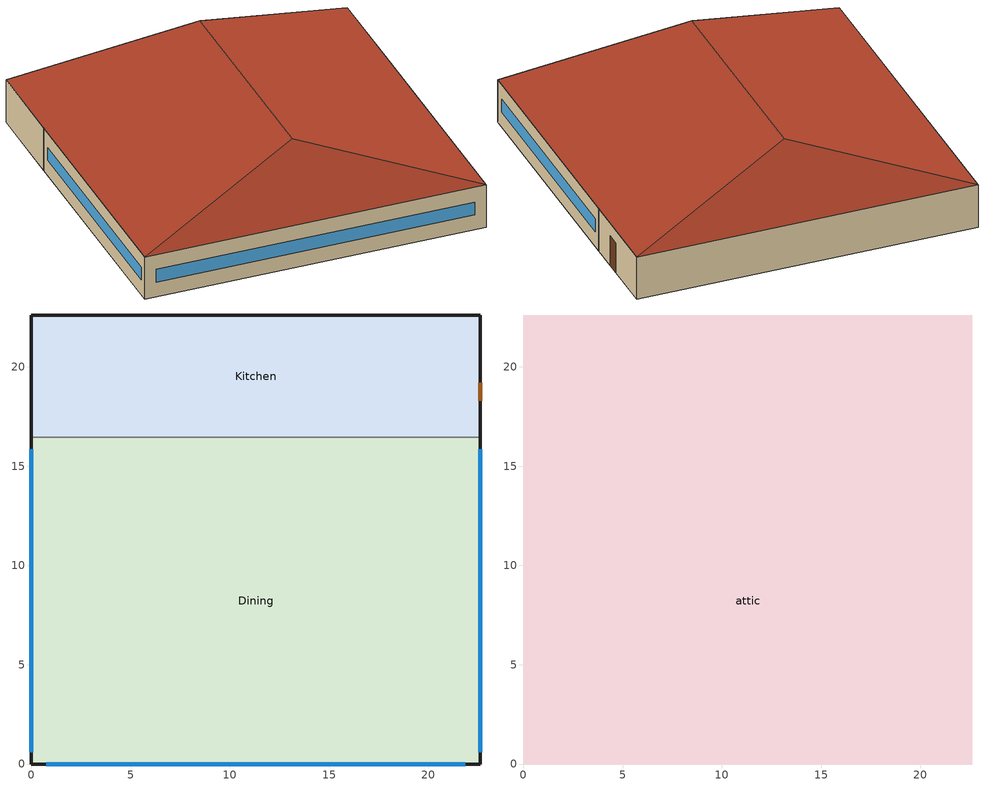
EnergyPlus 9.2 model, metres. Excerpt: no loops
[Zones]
Dining
 floor ground (ext_slab_6in): 22.61,16.44 22.61,0 0,0 0,16.44 z0
 wall outside (nonres_ext_wall): 0,16.44 0,0 22.61,0 22.61,16.44 z0:3.05
 wall to Kitchen (int_wall): 22.61,16.44 0,16.44 z0:3.05
 window (Window_U_0.43_SHGC_0.26): 22.61,0.6 22.61,15.84 / 0,15.84 0,0.6 z1.07:1.98
 window (Window_U_0.40_SHGC_0.38): 0.75,0 21.86,0 z1.07:1.98
Kitchen
 floor ground (ext_slab_6in): 22.61,22.61 22.61,16.44 0,16.44 0,22.61 z0
 wall outside (nonres_ext_wall): 22.61,16.44 22.61,22.61 0,22.61 0,16.44 z0:3.05
 door (Swinging Door_con): 22.61,18.29 22.61,19.21 z0:2.13
attic
 floor to Dining (nonres_roof_floor): 0,0 0,16.44 22.61,16.44 22.61,0 z3.05
 floor to Kitchen (nonres_roof_floor): 22.61,22.61 22.61,16.44 0,16.44 0,22.61 z3.05
 roof outside (AtticRoofDeck): 0,0,3.05 22.61,0,3.05 11.3,3.77,6.82; 22.61,22.61,3.05 0,22.61,3.05 11.3,18.84,6.82; 0,22.61,3.05 0,0,3.05 11.3,3.77,6.82 11.3,18.84,6.82; 22.61,0,3.05 22.61,22.61,3.05 11.3,18.84,6.82 11.3,3.77,6.82
[Building]
Full Service Restaurant: North Axis {deg}=0; Terrain=City; Loads Convergence Tolerance Value=0.04; Temperature Convergence Tolerance Value {deltaC}=0.2; Solar Distribution=FullInteriorAndExterior; Maximum Number of Warmup Days=25; Minimum Number of Warmup Days=6
[Site:Location]
Xian_Shaanxi_CHN Design_Conditions: Latitude {deg}=34.3; Longitude {deg}=108.93; Time Zone {hr}=8; Elevation {m}=397.5
[SizingPeriod:DesignDay] Day of Month=21; Dry-Bulb Temperature Range Modifier Type=DefaultMultipliers; Barometric Pressure {Pa}=96640; Wind Direction {deg}=70; Rain Indicator=No; Snow Indicator=No; Daylight Saving Time Indicator=No
Name | Month | Day Type | Maximum Dry-Bulb Temperature {C} | Daily Dry-Bulb Temperature Range {deltaC} | Humidity Condition Type | Wetbulb or DewPoint at Maximum Dry-Bulb {C} | Wind Speed {m/s} | Solar Model Indicator | Sky Clearness | ASHRAE Clear Sky Optical Depth for Beam Irradiance (taub) | ASHRAE Clear Sky Optical Depth for Diffuse Irradiance (taud) | Enthalpy at Maximum Dry-Bulb {J/kg}
Xian Ann Htg 99.6% Condns DB | 1 | WinterDesignDay | -6.3 | 0 | Wetbulb | -6.3 | 1.1 | ASHRAEClearSky | 0
Xian Ann Htg 99% Condns DB | 1 | WinterDesignDay | -4.8 | 0 | Wetbulb | -4.8 | 1.1 | ASHRAEClearSky | 0
Xian Ann Hum_n 99.6% Condns DP=>MCDB | 1 | WinterDesignDay | 1.6 | 0 | Dewpoint | -18.1 | 1.1 | ASHRAEClearSky | 0
Xian Ann Hum_n 99% Condns DP=>MCDB | 1 | WinterDesignDay | 1.7 | 0 | Dewpoint | -15.3 | 1.1 | ASHRAEClearSky | 0
Xian Ann Htg Wind 99.6% Condns WS=>MCDB | 1 | WinterDesignDay | 3 | 0 | Wetbulb | 3 | 7.3 | ASHRAEClearSky | 0
Xian Ann Htg Wind 99% Condns WS=>MCDB | 1 | WinterDesignDay | 1.8 | 0 | Wetbulb | 1.8 | 6.3 | ASHRAEClearSky | 0
Xian Ann Clg .4% Condns DB=>MWB | 7 | SummerDesignDay | 35.9 | 9.2 | Wetbulb | 23.3 | 2.9 | ASHRAETau |  | 0.807 | 1.369
Xian Ann Clg 1% Condns DB=>MWB | 7 | SummerDesignDay | 34.4 | 9.2 | Wetbulb | 23.1 | 2.9 | ASHRAETau |  | 0.807 | 1.369
Xian Ann Clg 2% Condns DB=>MWB | 7 | SummerDesignDay | 33 | 9.2 | Wetbulb | 22.9 | 2.9 | ASHRAETau |  | 0.807 | 1.369
Xian Ann Clg .4% Condns WB=>MDB | 7 | SummerDesignDay | 32 | 9.2 | Wetbulb | 26.4 | 2.9 | ASHRAETau |  | 0.807 | 1.369
Xian Ann Clg 1% Condns WB=>MDB | 7 | SummerDesignDay | 30.9 | 9.2 | Wetbulb | 25.5 | 2.9 | ASHRAETau |  | 0.807 | 1.369
Xian Ann Clg 2% Condns WB=>MDB | 7 | SummerDesignDay | 30 | 9.2 | Wetbulb | 24.8 | 2.9 | ASHRAETau |  | 0.807 | 1.369
Xian Ann Clg .4% Condns DP=>MDB | 7 | SummerDesignDay | 29.9 | 9.2 | Dewpoint | 25 | 2.9 | ASHRAETau |  | 0.807 | 1.369
Xian Ann Clg 1% Condns DP=>MDB | 7 | SummerDesignDay | 28.9 | 9.2 | Dewpoint | 24 | 2.9 | ASHRAETau |  | 0.807 | 1.369
Xian Ann Clg 2% Condns DP=>MDB | 7 | SummerDesignDay | 28.1 | 9.2 | Dewpoint | 23.2 | 2.9 | ASHRAETau |  | 0.807 | 1.369
Xian Ann Clg .4% Condns Enth=>MDB | 7 | SummerDesignDay | 32 | 9.2 | Enthalpy |  | 2.9 | ASHRAETau |  | 0.807 | 1.369 | 85500
Xian Ann Clg 1% Condns Enth=>MDB | 7 | SummerDesignDay | 31.1 | 9.2 | Enthalpy |  | 2.9 | ASHRAETau |  | 0.807 | 1.369 | 81500
Xian Ann Clg 2% Condns Enth=>MDB | 7 | SummerDesignDay | 30.1 | 9.2 | Enthalpy |  | 2.9 | ASHRAETau |  | 0.807 | 1.369 | 78200
[Site:GroundTemperature:BuildingSurface]
20.4, 20.34, 20.37, 20.39, 20.48, 22.82, 23.22, 23.33, 23.36, 21.04, 20.66, 20.49
[Site:WaterMainsTemperature]
Calculation Method=CORRELATION; Annual Average Outdoor Air Temperature {C}=9.95; Maximum Difference In Monthly Average Outdoor Air Temperatures {deltaC}=23.7
[Material]
Name | Roughness | Thickness {m} | Conductivity {W/m-K} | Density {kg/m3} | Specific Heat {J/kg-K} | Thermal Absorptance | Solar Absorptance | Visible Absorptance
Std Wood 6inch | MediumSmooth | 0.15 | 0.12 | 540 | 1210 | 0.9 | 0.7 | 0.7
F07 25mm stucco | Smooth | 0.0254 | 0.72 | 1856 | 840 | 0.9 | 0.7 | 0.7
F12 Asphalt shingles | VeryRough | 0.0032 | 0.04 | 1120 | 1260 | 0.9 | 0.7
G01 13mm gypsum board | Smooth | 0.0127 | 0.16 | 800 | 1090 | 0.9 | 0.7 | 0.5
G01 16mm gypsum board | MediumSmooth | 0.0159 | 0.16 | 800 | 1090
G02 16mm plywood | Smooth | 0.0159 | 0.12 | 544 | 1210
150mm Normalweight concrete floor | MediumRough | 0.1524 | 2.31 | 2322 | 832
[Material:NoMass] Thermal Absorptance=0.9; Solar Absorptance=0.7; Visible Absorptance=0.7
Name | Roughness | Thermal Resistance {m2-K/W}
Opaque Door panel_con | MediumRough | 0.475964
Nonres_Roof_Insulation | MediumSmooth | 8.09878
Nonres_Exterior_Wall_Insulation | MediumSmooth | 2.81843
[WindowMaterial:Glazing] Optical Data Type=SpectralAverage; Infrared Transmittance at Normal Incidence=0; Front Side Infrared Hemispherical Emissivity=0.84
Name | Thickness {m} | Solar Transmittance at Normal Incidence | Front Side Solar Reflectance at Normal Incidence | Back Side Solar Reflectance at Normal Incidence | Visible Transmittance at Normal Incidence | Front Side Visible Reflectance at Normal Incidence | Back Side Visible Reflectance at Normal Incidence | Back Side Infrared Hemispherical Emissivity | Conductivity {W/m-K}
REF B CLEAR HI 6MM | 0.006 | 0.24 | 0.16 | 0.32 | 0.3 | 0.16 | 0.29 | 0.6 | 0.9
CLEAR 6MM | 0.006 | 0.775 | 0.071 | 0.071 | 0.881 | 0.08 | 0.08 | 0.84 | 0.9
Glass_102_LayerAvg | 0.003048 | 0.833848 | 0.0747638 | 0.0748545 | 0.89926 | 0.082563 | 0.082564 | 0.84 | 1
Glass_8652_LayerAvg | 0.003059 | 0.343691 | 0.298987 | 0.462105 | 0.487937 | 0.209449 | 0.306829 | 0.39 | 0.962
[WindowMaterial:Gas] Gas Type=Air; Thickness {m}=0.0127
AIR 13MM; Gap_1_W_0_0127
[Construction]
Swinging Door_con: Opaque Door panel_con
InteriorFurnishings: Std Wood 6inch
AtticRoofDeck: F12 Asphalt shingles, G02 16mm plywood
int_wall: G01 13mm gypsum board, G01 13mm gypsum board
ext_slab_6in: 150mm Normalweight concrete floor
nonres_roof_floor: G01 16mm gypsum board, Nonres_Roof_Insulation
nonres_ext_wall: F07 25mm stucco, G01 16mm gypsum board, Nonres_Exterior_Wall_Insulation, G01 16mm gypsum board
Window_U_0.43_SHGC_0.26: REF B CLEAR HI 6MM, AIR 13MM, CLEAR 6MM
Window_U_0.40_SHGC_0.38: Glass_8652_LayerAvg, Gap_1_W_0_0127, Glass_102_LayerAvg
[Zone] Type=1; Multiplier=1; Floor Area {m2}=autocalculate
Name | Ceiling Height {m} | Volume {m3} | Part of Total Floor Area
Dining | 3.0488 | 1133.39 | Yes
Kitchen | 3.0488 | 425.0187 | Yes
attic | -9999 | 856.2589 | No
[InternalMass] Construction=InteriorFurnishings
Name | Zone or ZoneList | Surface Area {m2}
Dining_InternalMass_1 | Dining | 743.4961
Kitchen_InternalMass_1 | Kitchen | 278.8105
[People] Number of People Schedule=BLDG_OCC_SCH; Fraction Radiant=0.3; Sensible Heat Fraction=AUTOCALCULATE; Activity Level Schedule=ACTIVITY_SCH; Enable ASHRAE 55 Comfort Warnings=No; Mean Radiant Temperature Calculation Type=ZoneAveraged; Work Efficiency Schedule=WORK_EFF_SCH; Clothing Insulation Calculation Method=ClothingInsulationSchedule; Clothing Insulation Schedule=CLOTHING_SCH; Air Velocity Schedule=AIR_VELO_SCH; Thermal Comfort Model 1 Type=FANGER
Name | Zone or ZoneList | Number of People Calculation Method | Zone Floor Area per Person {m2/person} | Number of People
Dining People | Dining | Area/Person | 1.327
Kitchen People | Kitchen | People |  | 7.5279
[Lights] Design Level Calculation Method=Watts/Area; Return Air Fraction=0; Fraction Radiant=0.7; Fraction Visible=0.2; Fraction Replaceable=1; Return Air Fraction Calculated from Plenum Temperature=No
Name | Zone or ZoneList | Schedule | Watts per Zone Floor Area {W/m2}
Dining_Lights | Dining | BLDG_LIGHT_DINING_SCH | 7.64238
Kitchen_Lights | Kitchen | BLDG_LIGHT_KITCHEN_SCH | 11.4097
[ElectricEquipment] Design Level Calculation Method=EquipmentLevel
Name | Zone or ZoneList | Schedule | Design Level {W} | Fraction Latent | Fraction Radiant | Fraction Lost
Dining_MiscElec_Equip | Dining | BLDG_EQUIP_SCH | 24136.7 | 0.25 | 0.3 | 0
Kitchen_MiscElec_Equip | Kitchen | BLDG_EQUIP_SCH | 56318.9 | 0.25 | 0.3 | 0.2
Kitchen_Reach-in-Freezer | Kitchen | Always_on | 457.5 | 0 | 0.25 | 0
Kitchen_Reach-in-Refrigerator | Kitchen | Always_on | 570 | 0 | 0.25 | 0
[GasEquipment]
Kitchen_MiscGas_Equip: Zone or ZoneList=Kitchen; Schedule=Rest_GAS_EQUIP_SCH; Design Level Calculation Method=EquipmentLevel; Design Level {W}=90512.5; Fraction Latent=0.1; Fraction Radiant=0.2; Fraction Lost=0.7
[Daylighting:Controls]
Dining_DaylCtrl: Zone=Dining; Daylighting Method=SplitFlux; Lighting Control Type=Stepped; Minimum Input Power Fraction for Continuous or ContinuousOff Dimming Control=0.3; Minimum Light Output Fraction for Continuous or ContinuousOff Dimming Control=0.2; Number of Stepped Control Steps=3; Probability Lighting will be Reset When Needed in Manual Stepped Control=1; Glare Calculation Daylighting Reference Point=Dining_DaylRefPt1; Glare Calculation Azimuth Angle of View Direction Clockwise from Zone y-Axis {deg}=180; Maximum Allowable Discomfort Glare Index=22; Daylighting Reference Point 1=Dining_DaylRefPt1; Fraction of Zone Controlled by Reference Point 1=0.25; Illuminance Setpoint at Reference Point 1 {lux}=300; Daylighting Reference Point 2=Dining_DaylRefPt2; Fraction of Zone Controlled by Reference Point 2=0.25; Illuminance Setpoint at Reference Point 2 {lux}=300
[ZoneInfiltration:DesignFlowRate] Temperature Term Coefficient=0; Velocity Squared Term Coefficient=0
Name | Zone or ZoneList | Schedule | Design Flow Rate Calculation Method | Flow per Exterior Surface Area {m3/s-m2} | Constant Term Coefficient | Velocity Term Coefficient | Design Flow Rate {m3/s}
Dining_Infiltration | Dining | INFIL_SCH_PNNL | flow/exteriorarea | 0.00056896 | 0 | 0.224
Dining_Door_Infiltration | Dining | VESTIBULE_DOOR_INFIL_SCH | Flow/Zone |  | 1 | 0 | 0.389828
Kitchen_Infiltration | Kitchen | INFIL_SCH_PNNL | flow/exteriorarea | 0.00056896 | 0 | 0.224
attic_Infiltration | attic | ALWAYS_ON | Flow/Zone |  | 1 | 0 | 0.2378
[Exterior:Lights] Control Option=AstronomicalClock
Name | Schedule | Design Level {W}
Exterior_Lights_a | Exterior_lighting_schedule_a | 154.01
Exterior_Lights_b | Exterior_lighting_schedule_b_2016 | 1459.5
[EnergyManagementSystem:Sensor]
Name | Output:Variable or Output:Meter | Output:Variable or Output:Meter Index Key
OAT_F | Site Outdoor Air Drybulb Temperature
OAwb_F | Site Outdoor Air Wetbulb Temperature | *
PSZ1_1_OASch | Schedule Value | MinOA_MotorizedDamper_Sched
PSZ1_1_DAT_Rqd | System Node Setpoint Temperature | PSZ-AC_1:1 Supply Equipment Outlet Node
PSZ2_2_OASch | Schedule Value | MinOA_SDKitch_Sched
PSZ2_2_DAT_Rqd | System Node Setpoint Temperature | PSZ-AC_2:2 Supply Equipment Outlet Node
Dining_Occ_Sensor | People Occupant Count | Dining People
Kitchen_Occ_Sensor | People Occupant Count | Kitchen People
[EnergyManagementSystem:Actuator]
Name | Actuated Component Unique | Actuated Component Type | Actuated Component Control Type
PSZ1_1_Timestep_Econ_Eff | PSZ1_1_Timestep_Econ_Eff_SCH | Schedule:Constant | Schedule Value
PSZ2_2_Timestep_Econ_Eff | PSZ2_2_Timestep_Econ_Eff_SCH | Schedule:Constant | Schedule Value
Dining_Light_Actuator | Dining_lights | Lights | Electric Power Level
Kitchen_Light_Actuator | Kitchen_lights | Lights | Electric Power Level
[EnergyManagementSystem:ProgramCallingManager]
PSZ1_1_Set_Number_of_Stages_CallingManager: BeginNewEnvironment; PSZ1_1_Set_Number_of_Stages
PSZ1_1_ECO_Manager: InsideHVACSystemIterationLoop; PSZ1_1_Economizer_CTRL_Prog
PSZ1_1_Fan_Parameter_manager: BeginNewEnvironment; PSZ1_1_Set_Fan_Par
PSZ1_1_Fan_Main_Manager: BeginTimestepBeforePredictor; PSZ1_1_Fan_Control
PSZ2_2_Set_Number_of_Stages_CallingManager: BeginNewEnvironment; PSZ2_2_Set_Number_of_Stages
PSZ2_2_ECO_Manager: InsideHVACSystemIterationLoop; PSZ2_2_Economizer_CTRL_Prog
PSZ2_2_Fan_Parameter_manager: BeginNewEnvironment; PSZ2_2_Set_Fan_Par
PSZ2_2_Fan_Main_Manager: BeginTimestepBeforePredictor; PSZ2_2_Fan_Control
SET_Dining_Light_EMS_Program_Prog_Manager: BeginTimestepBeforePredictor; SET_Dining_Light_EMS_Program
SET_Kitchen_Light_EMS_Program_Prog_Manager: BeginTimestepBeforePredictor; SET_Kitchen_Light_EMS_Program
[EnergyManagementSystem:Program]
PSZ1_1_Economizer_CTRL_Prog: SET PSZ1_1_Timestep_Econ_Eff = 0.7; SET PSZ1_1_MaxE = 0.7; SET PSZ1_1_DAT_Rqd = (PSZ1_1_DAT_Rqd*1.8) +32; SET OAT_F = (OAT_F*1.8) +32; SET OAwb_F = (OAwb_F*1.8) +32; IF PSZ1_1_OAFlowMass > (PSZ1_1_OADesignMass * PSZ1_1_OASch); SET PSZ1_1_Econo_Active = 1; ELSE; SET PSZ1_1_Econo_Active = 0; ENDIF; SET PSZ1_1_dT_Needed = 75 - PSZ1_1_DAT_Rqd; SET PSZ1_1_Cool_Des_dT = ((98*0.15) + (75*(1-0.15))) - 55; SET PSZ1_1_Cool_Load = PSZ1_1_dT_Needed/ PSZ1_1_Cool_Des_dT; IF PSZ1_1_Cool_Load > 1; SET PSZ1_1_Cool_Load = 1; ELSEIF PSZ1_1_Cool_Load < 0; SET PSZ1_1_Cool_Load = 0; ENDIF; IF PSZ1_1_Econo_Active == 1; SET PSZ1_1_Stage = PSZ1_1_Number_of_Stages; IF PSZ1_1_Stage == 2; IF PSZ1_1_Cool_Load < 0.6; SET PSZ1_1_Timestep_Econ_Eff = PSZ1_1_MaxE; ELSE; SET PSZ1_1_ECO_Eff = 0-2.18919863612305; SET PSZ1_1_ECO_Eff = PSZ1_1_ECO_Eff + (0-0.674461284910428 * PSZ1_1_Cool_Load); SET PSZ1_1_ECO_Eff = PSZ1_1_ECO_Eff + (0.000459106275872404 * (OAT_F^2)); SET PSZ1_1_ECO_Eff = PSZ1_1_ECO_Eff + (0-0.00000484778537945252 * (OAT_F^3)); SET PSZ1_1_ECO_Eff = PSZ1_1_ECO_Eff + (0.182915713033586 * OAwb_F); SET PSZ1_1_ECO_Eff = PSZ1_1_ECO_Eff + (0-0.00382838660261133 * (OAwb_F^2)); SET PSZ1_1_ECO_Eff = PSZ1_1_ECO_Eff + (0.0000255567460240583 * (OAwb_F^3)); SET PSZ1_1_Timestep_Econ_Eff = PSZ1_1_ECO_Eff; ENDIF; ELSE; SET PSZ1_1_ECO_Eff = 2.36337942464462; SET PSZ1_1_ECO_Eff = PSZ1_1_ECO_Eff + (0-0.409939515512619 * PSZ1_1_Cool_Load); SET PSZ1_1_ECO_Eff = PSZ1_1_ECO_Eff + (0-0.0565205596792225 * OAwb_F); SET PSZ1_1_ECO_Eff = PSZ1_1_ECO_Eff + (0-0.0000632612294169389 * (OAT_F^2)); SET PSZ1_1_Timestep_Econ_Eff = PSZ1_1_ECO_Eff + (0.000571724868775081 * (OAwb_F^2)); ENDIF; IF PSZ1_1_Timestep_Econ_Eff > PSZ1_1_MaxE; SET PSZ1_1_Timestep_Econ_Eff = PSZ1_1_MaxE; ELSEIF PSZ1_1_Timestep_Econ_Eff < (PSZ1_1_OADesignMass * PSZ1_1_OASch); SET PSZ1_1_Timestep_Econ_Eff = (PSZ1_1_OADesignMass * PSZ1_1_OASch); ENDIF; ENDIF
PSZ1_1_Set_Fan_Par: IF PSZ1_1_Number_of_Stages == 1; Return; ENDIF; SET PSZ1_1_FanPwrExponent = 2.2; SET PSZ1_1_OAFrac = PSZ1_1_OAFlowMass/PSZ1_1_DesignFlowMass; IF  PSZ1_1_OAFrac < 0.66; SET PSZ1_1_VenSpeed = 0.66; SET PSZ1_1_Stage1Speed = 0.66; ELSE; SET PSZ1_1_VenSpeed = PSZ1_1_OAFrac; SET PSZ1_1_Stage1Speed = PSZ1_1_OAFrac; ENDIF; SET PSZ1_1_Stage2Speed = 1.0; SET PSZ1_1_HeatSpeed = 1.0
PSZ1_1_Fan_Control: IF PSZ1_1_Number_of_Stages == 1; Return; ENDIF; IF PSZ1_1_HeatingRTF > 0; SET PSZ1_1_Heating = PSZ1_1_HeatingRTF; SET PSZ1_1_Ven = 1 - PSZ1_1_HeatingRTF; SET PSZ1_1_Eco = 0; SET PSZ1_1_Stage1 = 0; SET PSZ1_1_Stage2 = 0; ELSE; SET PSZ1_1_Heating = 0; SET PSZ1_1_EcoSpeed = PSZ1_1_VenSpeed; IF PSZ1_1_SpeedRatio == 0; IF PSZ1_1_RTF > 0; SET PSZ1_1_Stage1 = PSZ1_1_RTF; SET PSZ1_1_Stage2 = 0; SET PSZ1_1_Ven = 1-PSZ1_1_RTF; SET PSZ1_1_Eco = 0; IF PSZ1_1_OAFlowMass > (PSZ1_1_OADesignMass * PSZ1_1_OASch); SET PSZ1_1_Stage1Speed = 1.0; ENDIF; ELSE; SET PSZ1_1_Stage1 = 0; SET PSZ1_1_Stage2 = 0; IF PSZ1_1_OAFlowMass > (PSZ1_1_OADesignMass * PSZ1_1_OASch); SET PSZ1_1_Eco = 1.0; SET PSZ1_1_Ven = 0; SET PSZ1_1_Exp_DAT = PSZ1_1_DAT_Rqd - (1-PSZ1_1_VenSpeed) * DINING_Temp; SET PSZ1_1_Exp_DAT = PSZ1_1_Exp_DAT/PSZ1_1_VenSpeed; IF OAT_F > PSZ1_1_Exp_DAT; SET PSZ1_1_EcoSpeed = PSZ1_1_Stage2Speed; ENDIF; ELSE; SET PSZ1_1_Eco = 0; SET PSZ1_1_Ven = 1.0; ENDIF; ENDIF; ELSE; SET PSZ1_1_Stage1 = 1- PSZ1_1_SpeedRatio; SET PSZ1_1_Stage2 = PSZ1_1_SpeedRatio; SET PSZ1_1_Ven = 0; SET PSZ1_1_Eco = 0; IF PSZ1_1_OAFlowMass > (PSZ1_1_OADesignMass * PSZ1_1_OASch); SET PSZ1_1_Stage1Speed = 1.0; ENDIF; ENDIF; ENDIF; SET PSZ1_1_FPR = PSZ1_1_Ven * (PSZ1_1_VenSpeed ^ PSZ1_1_FanPwrExponent); SET PSZ1_1_FPR = PSZ1_1_FPR + PSZ1_1_Eco * (PSZ1_1_EcoSpeed ^ PSZ1_1_FanPwrExponent); SET PSZ1_1_FPR_1 = PSZ1_1_Stage1 * (PSZ1_1_Stage1Speed ^ PSZ1_1_FanPwrExponent); SET PSZ1_1_FPR = PSZ1_1_FPR + PSZ1_1_FPR_1; SET PSZ1_1_FPR_2 = PSZ1_1_Stage2 * (PSZ1_1_Stage2Speed ^ PSZ1_1_FanPwrExponent); SET PSZ1_1_FPR = PSZ1_1_FPR + PSZ1_1_FPR_2; SET PSZ1_1_FPR_3 = PSZ1_1_Heating * (PSZ1_1_HeatSpeed ^ PSZ1_1_FanPwrExponent); SET PSZ1_1_FanPwrRatio = PSZ1_1_FPR +  PSZ1_1_FPR_3; SET PSZ1_1_Fan_Pressure = PSZ1_1_Fan_DesignPressure * PSZ1_1_FanPwrRatio
PSZ1_1_Set_Number_of_Stages: SET PSZ1_1_Number_of_Stages =  2
PSZ2_2_Economizer_CTRL_Prog: SET PSZ2_2_Timestep_Econ_Eff = 0.7; SET PSZ2_2_MaxE = 0.7; SET PSZ2_2_DAT_Rqd = (PSZ2_2_DAT_Rqd*1.8) +32; SET OAT_F = (OAT_F*1.8) +32; SET OAwb_F = (OAwb_F*1.8) +32; IF PSZ2_2_OAFlowMass > (PSZ2_2_OADesignMass * PSZ2_2_OASch); SET PSZ2_2_Econo_Active = 1; ELSE; SET PSZ2_2_Econo_Active = 0; ENDIF; SET PSZ2_2_dT_Needed = 75 - PSZ2_2_DAT_Rqd; SET PSZ2_2_Cool_Des_dT = ((98*0.15) + (75*(1-0.15))) - 55; SET PSZ2_2_Cool_Load = PSZ2_2_dT_Needed/ PSZ2_2_Cool_Des_dT; IF PSZ2_2_Cool_Load > 1; SET PSZ2_2_Cool_Load = 1; ELSEIF PSZ2_2_Cool_Load < 0; SET PSZ2_2_Cool_Load = 0; ENDIF; IF PSZ2_2_Econo_Active == 1; SET PSZ2_2_Stage = PSZ2_2_Number_of_Stages; IF PSZ2_2_Stage == 2; IF PSZ2_2_Cool_Load < 0.6; SET PSZ2_2_Timestep_Econ_Eff = PSZ2_2_MaxE; ELSE; SET PSZ2_2_ECO_Eff = 0-2.18919863612305; SET PSZ2_2_ECO_Eff = PSZ2_2_ECO_Eff + (0-0.674461284910428 * PSZ2_2_Cool_Load); SET PSZ2_2_ECO_Eff = PSZ2_2_ECO_Eff + (0.000459106275872404 * (OAT_F^2)); SET PSZ2_2_ECO_Eff = PSZ2_2_ECO_Eff + (0-0.00000484778537945252 * (OAT_F^3)); SET PSZ2_2_ECO_Eff = PSZ2_2_ECO_Eff + (0.182915713033586 * OAwb_F); SET PSZ2_2_ECO_Eff = PSZ2_2_ECO_Eff + (0-0.00382838660261133 * (OAwb_F^2)); SET PSZ2_2_ECO_Eff = PSZ2_2_ECO_Eff + (0.0000255567460240583 * (OAwb_F^3)); SET PSZ2_2_Timestep_Econ_Eff = PSZ2_2_ECO_Eff; ENDIF; ELSE; SET PSZ2_2_ECO_Eff = 2.36337942464462; SET PSZ2_2_ECO_Eff = PSZ2_2_ECO_Eff + (0-0.409939515512619 * PSZ2_2_Cool_Load); SET PSZ2_2_ECO_Eff = PSZ2_2_ECO_Eff + (0-0.0565205596792225 * OAwb_F); SET PSZ2_2_ECO_Eff = PSZ2_2_ECO_Eff + (0-0.0000632612294169389 * (OAT_F^2)); SET PSZ2_2_Timestep_Econ_Eff = PSZ2_2_ECO_Eff + (0.000571724868775081 * (OAwb_F^2)); ENDIF; IF PSZ2_2_Timestep_Econ_Eff > PSZ2_2_MaxE; SET PSZ2_2_Timestep_Econ_Eff = PSZ2_2_MaxE; ELSEIF PSZ2_2_Timestep_Econ_Eff < (PSZ2_2_OADesignMass * PSZ2_2_OASch); SET PSZ2_2_Timestep_Econ_Eff = (PSZ2_2_OADesignMass * PSZ2_2_OASch); ENDIF; ENDIF
PSZ2_2_Set_Fan_Par: IF PSZ2_2_Number_of_Stages == 1; Return; ENDIF; SET PSZ2_2_FanPwrExponent = 2.2; SET PSZ2_2_OAFrac = PSZ2_2_OAFlowMass/PSZ2_2_DesignFlowMass; IF  PSZ2_2_OAFrac < 0.66; SET PSZ2_2_VenSpeed = 0.66; SET PSZ2_2_Stage1Speed = 0.66; ELSE; SET PSZ2_2_VenSpeed = PSZ2_2_OAFrac; SET PSZ2_2_Stage1Speed = PSZ2_2_OAFrac; ENDIF; SET PSZ2_2_Stage2Speed = 1.0; SET PSZ2_2_HeatSpeed = 1.0
PSZ2_2_Fan_Control: IF PSZ2_2_Number_of_Stages == 1; Return; ENDIF; IF PSZ2_2_HeatingRTF > 0; SET PSZ2_2_Heating = PSZ2_2_HeatingRTF; SET PSZ2_2_Ven = 1 - PSZ2_2_HeatingRTF; SET PSZ2_2_Eco = 0; SET PSZ2_2_Stage1 = 0; SET PSZ2_2_Stage2 = 0; ELSE; SET PSZ2_2_Heating = 0; SET PSZ2_2_EcoSpeed = PSZ2_2_VenSpeed; IF PSZ2_2_SpeedRatio == 0; IF PSZ2_2_RTF > 0; SET PSZ2_2_Stage1 = PSZ2_2_RTF; SET PSZ2_2_Stage2 = 0; SET PSZ2_2_Ven = 1-PSZ2_2_RTF; SET PSZ2_2_Eco = 0; IF PSZ2_2_OAFlowMass > (PSZ2_2_OADesignMass * PSZ2_2_OASch); SET PSZ2_2_Stage1Speed = 1.0; ENDIF; ELSE; SET PSZ2_2_Stage1 = 0; SET PSZ2_2_Stage2 = 0; IF PSZ2_2_OAFlowMass > (PSZ2_2_OADesignMass * PSZ2_2_OASch); SET PSZ2_2_Eco = 1.0; SET PSZ2_2_Ven = 0; SET PSZ2_2_Exp_DAT = PSZ2_2_DAT_Rqd - (1-PSZ2_2_VenSpeed) * KITCHEN_Temp; SET PSZ2_2_Exp_DAT = PSZ2_2_Exp_DAT/PSZ2_2_VenSpeed; IF OAT_F > PSZ2_2_Exp_DAT; SET PSZ2_2_EcoSpeed = PSZ2_2_Stage2Speed; ENDIF; ELSE; SET PSZ2_2_Eco = 0; SET PSZ2_2_Ven = 1.0; ENDIF; ENDIF; ELSE; SET PSZ2_2_Stage1 = 1- PSZ2_2_SpeedRatio; SET PSZ2_2_Stage2 = PSZ2_2_SpeedRatio; SET PSZ2_2_Ven = 0; SET PSZ2_2_Eco = 0; IF PSZ2_2_OAFlowMass > (PSZ2_2_OADesignMass * PSZ2_2_OASch); SET PSZ2_2_Stage1Speed = 1.0; ENDIF; ENDIF; ENDIF; SET PSZ2_2_FPR = PSZ2_2_Ven * (PSZ2_2_VenSpeed ^ PSZ2_2_FanPwrExponent); SET PSZ2_2_FPR = PSZ2_2_FPR + PSZ2_2_Eco * (PSZ2_2_EcoSpeed ^ PSZ2_2_FanPwrExponent); SET PSZ2_2_FPR_1 = PSZ2_2_Stage1 * (PSZ2_2_Stage1Speed ^ PSZ2_2_FanPwrExponent); SET PSZ2_2_FPR = PSZ2_2_FPR + PSZ2_2_FPR_1; SET PSZ2_2_FPR_2 = PSZ2_2_Stage2 * (PSZ2_2_Stage2Speed ^ PSZ2_2_FanPwrExponent); SET PSZ2_2_FPR = PSZ2_2_FPR + PSZ2_2_FPR_2; SET PSZ2_2_FPR_3 = PSZ2_2_Heating * (PSZ2_2_HeatSpeed ^ PSZ2_2_FanPwrExponent); SET PSZ2_2_FanPwrRatio = PSZ2_2_FPR +  PSZ2_2_FPR_3; SET PSZ2_2_Fan_Pressure = PSZ2_2_Fan_DesignPressure * PSZ2_2_FanPwrRatio
PSZ2_2_Set_Number_of_Stages: SET PSZ2_2_Number_of_Stages =  2
SET_Dining_Light_EMS_Program: SET Dining_LSr_IP=0.093*Dining_LSr/Dining_Area; IF (Dining_Occ_Sensor <= 0) && (Dining_LSr_IP >= 0.02); SET Dining_Light_Actuator = 0.02*Dining_Area/0.09290304; ELSE; SET Dining_Light_Actuator = NULL; ENDIF
SET_Kitchen_Light_EMS_Program: SET Kitchen_LSr_IP=0.093*Kitchen_LSr/Kitchen_Area; IF (Kitchen_Occ_Sensor <= 0) && (Kitchen_LSr_IP >= 0.02); SET Kitchen_Light_Actuator = 0.02*Kitchen_Area/0.09290304; ELSE; SET Kitchen_Light_Actuator = NULL; ENDIF
[EnergyManagementSystem:GlobalVariable]
PSZ1_1_FanPwrExponent; PSZ1_1_Stage1Speed; PSZ1_1_Stage2Speed; PSZ1_1_HeatSpeed; PSZ1_1_VenSpeed; PSZ1_1_Number_of_Stages
PSZ2_2_FanPwrExponent; PSZ2_2_Stage1Speed; PSZ2_2_Stage2Speed; PSZ2_2_HeatSpeed; PSZ2_2_VenSpeed; PSZ2_2_Number_of_Stages
[AvailabilityManager:NightCycle] Applicability Schedule=ALWAYS_ON; Fan Schedule=HVACOperationSchd; Control Type=CycleOnAny; Thermostat Tolerance {deltaC}=1; Cycling Run Time Control Type=FixedRunTime; Cycling Run Time {s}=1800
PSZ-AC_1:1 Availability Manager; PSZ-AC_2:2 Availability Manager
[Schedule:Compact]
BLDG_LIGHT_DINING_SCH: Through: 12/31, For: Weekday, Until: 1:00, 0.140784, Until: 5:00, 0.15, Until: 6:00, 0.187713, Until: 8:00, 0.375425, Until: 10:00, 0.563138, Until: 22:00, 0.844706, Until: 23:00, 0.469281, Until: 24:00, 0.281569, For: Saturday, Until: 1:00, 0.187713, Until: 6:00, 0.15, Until: 8:00, 0.281569, Until: 10:00, 0.563138, Until: 17:00, 0.75085, Until: 22:00, 0.844706, Until: 23:00, 0.469281, Until: 24:00, 0.281569, For: SummerDesignDay, Until: 24:00, 1, For: WinterDesignDay, Until: 24:00, 0, For: Sunday Holidays AllOtherDays, Until: 1:00, 0.187713, Until: 6:00, 0.15, Until: 8:00, 0.281569, Until: 10:00, 0.469281, Until: 16:00, 0.656994, Until: 22:00, 0.563138, Until: 23:00, 0.469281, Until: 24:00, 0.281569
BLDG_LIGHT_KITCHEN_SCH: Through: 12/31, For: Weekday, Until: 1:00, 0.123345, Until: 5:00, 0.15, Until: 6:00, 0.16446, Until: 8:00, 0.32892, Until: 10:00, 0.49338, Until: 22:00, 0.74007, Until: 23:00, 0.41115, Until: 24:00, 0.24669, For: Saturday, Until: 1:00, 0.16446, Until: 6:00, 0.15, Until: 8:00, 0.24669, Until: 10:00, 0.49338, Until: 17:00, 0.65784, Until: 22:00, 0.74007, Until: 23:00, 0.41115, Until: 24:00, 0.24669, For: SummerDesignDay, Until: 24:00, 1, For: WinterDesignDay, Until: 24:00, 0, For: Sunday Holidays AllOtherDays, Until: 1:00, 0.16446, Until: 6:00, 0.15, Until: 8:00, 0.24669, Until: 10:00, 0.41115, Until: 16:00, 0.57561, Until: 22:00, 0.49338, Until: 23:00, 0.41115, Until: 24:00, 0.24669
BLDG_EQUIP_SCH: Through: 12/31, For: Weekdays Saturday, Until: 01:00, 0.0298304, Until: 02:00, 0.0198869, Until: 03:00, 0.0298304, Until: 04:00, 0.0198869, Until: 05:00, 0.0497173, Until: 06:00, 0.119867, Until: 07:00, 0.129856, Until: 08:00, 0.149834, Until: 09:00, 0.179801, Until: 10:00, 0.209767, Until: 11:00, 0.259712, Until: 12:00, 0.289679, Until: 13:00, 0.269701, Until: 14:00, 0.249723, Until: 15:00, 0.229745, Until: 16:00, 0.229745, Until: 17:00, 0.259712, Until: 18:00, 0.259712, Until: 19:00, 0.239734, Until: 20:00, 0.219756, Until: 21:00, 0.199778, Until: 22:00, 0.179801, Until: 23:00, 0.0899003, Until: 24:00, 0.0298304, For: SummerDesignDay, Until: 24:00, 0.29, For: WinterDesignDay, Until: 24:00, 0, For: Sunday Holidays AllOtherDays, Until: 01:00, 0.0298304, Until: 02:00, 0.0198869, Until: 03:00, 0.0298304, Until: 04:00, 0.0198869, Until: 05:00, 0.0497173, Until: 06:00, 0.119322, Until: 07:00, 0.129856, Until: 08:00, 0.149834, Until: 09:00, 0.179801, Until: 10:00, 0.209767, Until: 11:00, 0.259712, Until: 12:00, 0.289679, Until: 13:00, 0.269701, Until: 14:00, 0.249723, Until: 15:00, 0.229745, Until: 16:00, 0.229745, Until: 17:00, 0.259712, Until: 18:00, 0.259712, Until: 19:00, 0.239734, Until: 20:00, 0.219756, Until: 21:00, 0.199778, Until: 22:00, 0.179801, Until: 23:00, 0.0899003, Until: 24:00, 0.0299668
Rest_GAS_EQUIP_SCH: Through: 12/31, For: Weekdays Saturday, Until: 01:00, 0.03, Until: 02:00, 0.02, Until: 03:00, 0.03, Until: 04:00, 0.02, Until: 05:00, 0.05, Until: 06:00, 0.12, Until: 07:00, 0.13, Until: 08:00, 0.15, Until: 09:00, 0.18, Until: 10:00, 0.21, Until: 11:00, 0.26, Until: 12:00, 0.29, Until: 13:00, 0.27, Until: 14:00, 0.25, Until: 15:00, 0.23, Until: 16:00, 0.23, Until: 17:00, 0.26, Until: 18:00, 0.26, Until: 19:00, 0.24, Until: 20:00, 0.22, Until: 21:00, 0.2, Until: 22:00, 0.18, Until: 23:00, 0.09, Until: 24:00, 0.03, For: SummerDesignDay, Until: 24:00, 0.29, For: WinterDesignDay, Until: 24:00, 0, For: Sunday Holidays AllOtherDays, Until: 01:00, 0.03, Until: 02:00, 0.02, Until: 03:00, 0.03, Until: 04:00, 0.02, Until: 05:00, 0.05, Until: 06:00, 0.12, Until: 07:00, 0.13, Until: 08:00, 0.15, Until: 09:00, 0.18, Until: 10:00, 0.21, Until: 11:00, 0.26, Until: 12:00, 0.29, Until: 13:00, 0.27, Until: 14:00, 0.25, Until: 15:00, 0.23, Until: 16:00, 0.23, Until: 17:00, 0.26, Until: 18:00, 0.26, Until: 19:00, 0.24, Until: 20:00, 0.22, Until: 21:00, 0.2, Until: 22:00, 0.18, Until: 23:00, 0.09, Until: 24:00, 0.03
BLDG_OCC_SCH: Through: 12/31, For: Weekdays, Until: 01:00, 0.05, Until: 05:00, 0, Until: 06:00, 0.05, Until: 07:00, 0.1, Until: 10:00, 0.4, Until: 11:00, 0.2, Until: 12:00, 0.5, Until: 13:00, 0.8, Until: 14:00, 0.7, Until: 15:00, 0.4, Until: 16:00, 0.2, Until: 17:00, 0.25, Until: 18:00, 0.5, Until: 21:00, 0.8, Until: 22:00, 0.5, Until: 23:00, 0.35, Until: 24:00, 0.2, For: SummerDesignDay, Until: 24:00, 1, For: WinterDesignDay, Until: 24:00, 0, For: Saturday, Until: 01:00, 0.05, Until: 06:00, 0, Until: 07:00, 0.05, Until: 09:00, 0.5, Until: 10:00, 0.4, Until: 11:00, 0.2, Until: 12:00, 0.45, Until: 14:00, 0.5, Until: 15:00, 0.35, Until: 18:00, 0.3, Until: 19:00, 0.7, Until: 20:00, 0.9, Until: 21:00, 0.7, Until: 22:00, 0.65, Until: 23:00, 0.55, Until: 24:00, 0.35, For: Sunday Holidays AllOtherDays, Until: 01:00, 0.05, Until: 06:00, 0, Until: 07:00, 0.05, Until: 09:00, 0.5, Until: 11:00, 0.2, Until: 12:00, 0.3, Until: 14:00, 0.5, Until: 15:00, 0.3, Until: 16:00, 0.2, Until: 17:00, 0.25, Until: 18:00, 0.35, Until: 19:00, 0.55, Until: 20:00, 0.65, Until: 21:00, 0.7, Until: 22:00, 0.35, Until: 24:00, 0.2
INFIL_SCH_PNNL: Through: 12/31, For: Weekdays SummerDesignDay, Until: 05:00, 1, Until: 24:00, 0.25, For: Saturday WinterDesignDay, Until: 05:00, 1, Until: 24:00, 0.25, For: Sunday Holidays AllOtherDays, Until: 05:00, 1, Until: 24:00, 0.25
VESTIBULE_DOOR_INFIL_SCH: Through: 12/31, For: Weekdays, Until: 06:00, 0, Until: 07:00, 0.131, Until: 10:00, 0.445, Until: 11:00, 0.241, Until: 12:00, 0.542, Until: 13:00, 0.821, Until: 14:00, 0.73, Until: 15:00, 0.445, Until: 16:00, 0.241, Until: 17:00, 0.345, Until: 18:00, 0.542, Until: 21:00, 0.821, Until: 22:00, 0.542, Until: 23:00, 0.345, Until: 24:00, 0.241, For: SummerDesignDay, Until: 24:00, 1, For: WinterDesignDay, Until: 24:00, 0, For: Saturday, Until: 06:00, 0, Until: 07:00, 0.131, Until: 09:00, 0.542, Until: 10:00, 0.445, Until: 11:00, 0.241, Until: 12:00, 0.445, Until: 14:00, 0.542, Until: 15:00, 0.445, Until: 18:00, 0.345, Until: 19:00, 0.73, Until: 20:00, 0.911, Until: 21:00, 0.73, Until: 22:00, 0.637, Until: 23:00, 0.542, Until: 24:00, 0.345, For: Sunday Holidays AllOtherDays, Until: 06:00, 0, Until: 07:00, 0.131, Until: 09:00, 0.542, Until: 11:00, 0.241, Until: 12:00, 0.345, Until: 14:00, 0.542, Until: 15:00, 0.345, Until: 16:00, 0.241, Until: 17:00, 0.345, Until: 18:00, 0.445, Until: 19:00, 0.542, Until: 20:00, 0.637, Until: 21:00, 0.73, Until: 22:00, 0.445, Until: 24:00, 0.241
ALWAYS_ON: Through: 12/31, For: AllDays, Until: 24:00, 1
HVACOperationSchd: Through: 12/31, For: Weekday SummerDesignDay, Until: 01:00, 1, Until: 05:00, 0, Until: 24:00, 1, For: Saturday WinterDesignDay, Until: 01:00, 1, Until: 05:00, 0, Until: 24:00, 1, For: Sunday Holidays AllOtherDays, Until: 01:00, 1, Until: 05:00, 0, Until: 24:00, 1
MinOA_MotorizedDamper_Sched: Through: 12/31, For: Weekdays SummerDesignDay, Until: 01:00, 1, Until: 06:00, 0, Until: 24:00, 1, For: Saturday, Until: 01:00, 1, Until: 06:00, 0, Until: 24:00, 1, For: WinterDesignDay, Until: 24:00, 1, For: Sunday Holidays AllOtherDays, Until: 01:00, 1, Until: 06:00, 0, Until: 24:00, 1
MinOA_SDKitch_Sched: Through: 12/31, For: Weekdays SummerDesignDay, Until: 06:00, 0, Until: 24:00, 1, For: Saturday, Until: 06:00, 0, Until: 24:00, 1, For: WinterDesignDay, Until: 24:00, 1, For: Sunday Holidays AllOtherDays, Until:06:00, 0, Until: 24:00, 1
ACTIVITY_SCH: Through: 12/31, For: AllDays, Until: 24:00, 120
WORK_EFF_SCH: Through: 12/31, For: AllDays, Until: 24:00, 0
AIR_VELO_SCH: Through: 12/31, For: AllDays, Until: 24:00, 0.2
CLOTHING_SCH: Through: 04/30, For: AllDays, Until: 24:00, 1, Through: 09/30, For: AllDays, Until: 24:00, 0.5, Through: 12/31, For: AllDays, Until: 24:00, 1
Exterior_lighting_schedule_a: Through:12/31, For:AllDays, Until: 01:00, 1, Until: 06:00, 0, Until: 24:00, 1
Exterior_lighting_schedule_b_2016: Through:12/31, For:AllDays, Until: 06:00, 0.5, Until: 24:00, 1
[Schedule:Constant] Hourly Value=0.7
PSZ1_1_Timestep_Econ_Eff_SCH; PSZ2_2_Timestep_Econ_Eff_SCH
